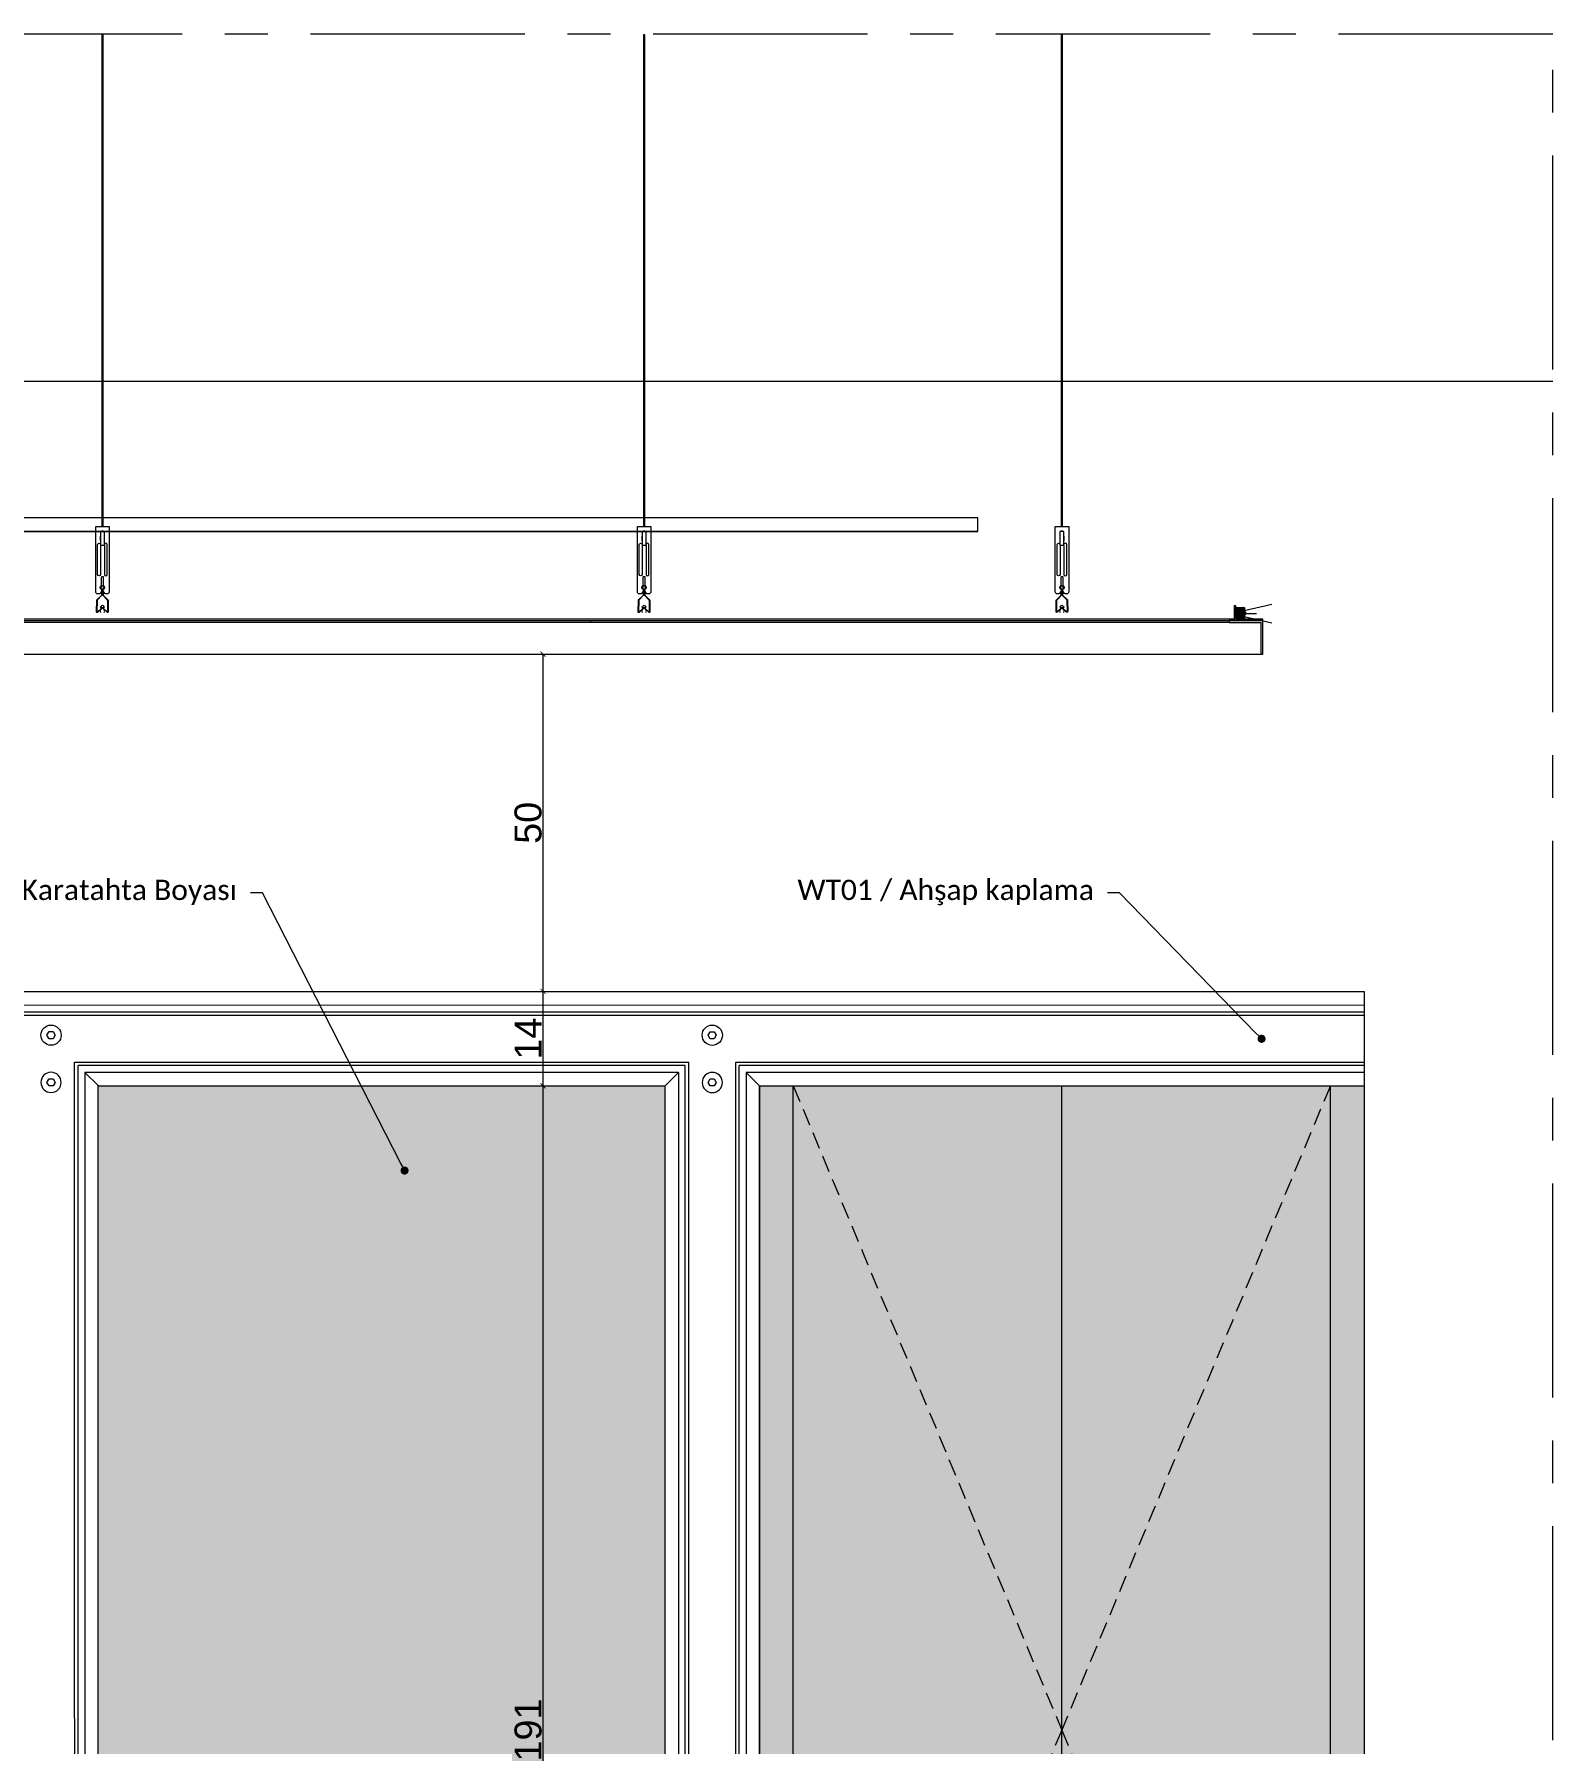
# Model space of a CAD drawing. Header units: millimetres. Extents: x 29001 to 40804, y -8833 to -5892.
# Drawn here: x 34184.8 to 34409.9, y -6916.8 to -6663.3 of the extents above; entities that cross this region are included whole.
import ezdxf
from ezdxf import colors
from ezdxf.entities.mleader import LeaderData, LeaderLine
from ezdxf.math import Vec2, Vec3

# ---------------------------------------------------------------- set-up
doc = ezdxf.new("R2010")
doc.units = ezdxf.units.MM
doc.linetypes.add('( Hidden )', pattern=[0.375, 0.25, -0.125])
doc.linetypes.add('CENTER', pattern=[50.8, 31.75, -6.35, 6.35, -6.35])
doc.layers.get('0').update_dxf_attribs({"lineweight": 0})
doc.layers.get('Defpoints').update_dxf_attribs({"lineweight": 0})
for name, color, linetype, lineweight in [('wipeout', 254, 'Continuous', 0), ('xxx_Auto_Duvar_Duvar Gorunus 01', 253, 'Continuous', 0), ('xxx_Auto_Elektrik', 30, 'Continuous', 0), ('xxx_Auto_Kaplama_Ahşap', 34, 'Continuous', 0), ('xxx_Auto_Kaplama_Aluminyum', 133, 'Continuous', 0), ('xxx_Auto_Kaplama_Aluminyum Tarama', 135, 'Continuous', 0), ('xxx_Auto_Konstruksiyon_Metal', 141, 'Continuous', 0), ('xxx_Auto_Olcu_Ic', 33, 'Continuous', 0), ('xxx_Auto_Yardimci_Aks', 30, 'CENTER', 0), ('xxx_Auto_Yardimci_Yazi', 7, 'Continuous', 0)]:
    doc.layers.add(name, color=color, linetype=linetype, lineweight=lineweight)
doc.styles.add('AUTOBAN', font='')
doc.styles.add('narrow', font='ARIALN.TTF', dxfattribs={"height": 4})
doc.styles.get('AUTOBAN').set_extended_font_data('Helvetica Normal Tr')
doc.dimstyles.new('AUTO_DIM_1-20', dxfattribs={"dimtxt": 4, "dimasz": 0.75, "dimexe": 2, "dimexo": 10, "dimgap": 0.2, "dimtad": 1, "dimdec": 0, "dimrnd": 0.5, "dimdsep": 46, "dimtxsty": 'AUTOBAN', "dimblk": 'ARCHTICK', "dimcen": 2, "dimclrd": 256, "dimclre": 256, "dimclrt": 256, "dimadec": 0, "dimazin": 0, "dimtfac": 1, "dimtdec": 0, "dimtix": 1, "dimtofl": 0, "dimtmove": 1, "dimatfit": 3, "dimfxl": 1, "dimtolj": 1, "dimtzin": 0, "dimlwd": -1, "dimlwe": -1, "dimarcsym": 0})

# ---------------------------------------------------------------- blocks, each defined once
blk = doc.blocks.new('havşabaş')
at = {"linetype": 'Continuous'}
blk.add_wipeout([(0, 1.5), (-0.09, 1.5), (-0.19, 1.49), (-0.28, 1.47), (-0.37, 1.45), (-0.46, 1.43), (-0.55, 1.39), (-0.64, 1.36), (-0.72, 1.31), (-0.8, 1.27), (-0.88, 1.21), (-0.96, 1.16), (-1.03, 1.09), (-1.09, 1.03), (-1.16, 0.96), (-1.21, 0.88), (-1.27, 0.8), (-1.31, 0.72), (-1.36, 0.64), (-1.39, 0.55), (-1.43, 0.46), (-1.45, 0.37), (-1.47, 0.28), (-1.49, 0.19), (-1.5, 0.09), (-1.5, 0), (-1.5, -0.09), (-1.49, -0.19), (-1.47, -0.28), (-1.45, -0.37), (-1.43, -0.46), (-1.39, -0.55), (-1.36, -0.64), (-1.31, -0.72), (-1.27, -0.8), (-1.21, -0.88), (-1.16, -0.96), (-1.09, -1.03), (-1.03, -1.09), (-0.96, -1.16), (-0.88, -1.21), (-0.8, -1.27), (-0.72, -1.31), (-0.64, -1.36), (-0.55, -1.39), (-0.46, -1.43), (-0.37, -1.45), (-0.28, -1.47), (-0.19, -1.49), (-0.09, -1.5), (0, -1.5), (0.09, -1.5), (0.19, -1.49), (0.28, -1.47), (0.37, -1.45), (0.46, -1.43), (0.55, -1.39), (0.64, -1.36), (0.72, -1.31), (0.8, -1.27), (0.88, -1.21), (0.96, -1.16), (1.03, -1.09), (1.09, -1.03), (1.16, -0.96), (1.21, -0.88), (1.27, -0.8), (1.31, -0.72), (1.36, -0.64), (1.39, -0.55), (1.43, -0.46), (1.45, -0.37), (1.47, -0.28), (1.49, -0.19), (1.5, -0.09), (1.5, 0), (1.5, 0.09), (1.49, 0.19), (1.47, 0.28), (1.45, 0.37), (1.43, 0.46), (1.39, 0.55), (1.36, 0.64), (1.31, 0.72), (1.27, 0.8), (1.21, 0.88), (1.16, 0.96), (1.09, 1.03), (1.03, 1.09), (0.96, 1.16), (0.88, 1.21), (0.8, 1.27), (0.72, 1.31), (0.64, 1.36), (0.55, 1.39), (0.46, 1.43), (0.37, 1.45), (0.28, 1.47), (0.19, 1.49), (0.09, 1.5)], dxfattribs=at).dxf.layer = 'wipeout'
at = {"layer": 'xxx_Auto_Konstruksiyon_Metal', "linetype": 'Continuous'}
blk.add_lwpolyline([(-0.3, 0.52), (-0.6, 0), (-0.3, -0.52), (0.3, -0.52), (0.6, 0), (0.3, 0.52)], close=True, dxfattribs=at)
blk.add_circle((0, 0), 1.5, dxfattribs=at)
blk = doc.blocks.new('ray')
at = {"color": 240, "true_color": 0xed1f24}
for points in [[(-1, 0), (-1, -480)], [(1, 0), (1, -480)]]:
    blk.add_lwpolyline(points, dxfattribs=at)
blk.add_lwpolyline([(-1, -480), (1, -480), (1, 0), (-1, 0)], close=True, dxfattribs=at)
blk = doc.blocks.new('led lighting')
blk.add_wipeout([(-26541.81, -63384.27), (-26540.06, -63384.27), (-26540.06, -63385.52), (-26541.81, -63385.52)]).dxf.layer = 'wipeout'
at = {"layer": 'xxx_Auto_Elektrik', "ltscale": 100}
h = blk.add_hatch(dxfattribs=at)
h.set_pattern_fill('ANSI32', color=256, scale=0.02)
h.set_pattern_definition([(45, (-10392.74666, -20628.92017), (-0.1347038418, 0.1347038418), []), (45, (-10392.65686, -20628.92017), (-0.1347038418, 0.1347038418), [])])
h.paths.add_polyline_path([(-26541.81, -63384.27), (-26540.06, -63384.27), (-26540.06, -63385.52), (-26541.81, -63385.52)])
blk.add_lwpolyline([(-26541.81, -63384.27), (-26540.06, -63384.27), (-26540.06, -63385.52), (-26541.81, -63385.52)], close=True, dxfattribs=at)
for points in [[(-26541.81, -63385.52), (-26541.81, -63384.27)], [(-26540.06, -63384.27), (-26540.06, -63385.52)]]:
    blk.add_lwpolyline(points, dxfattribs=at)
blk.add_arc((-26540.93, -63385.52), 0.25, 180, 0, dxfattribs=at)
blk = doc.blocks.new('_Dot')
at = {"color": 0, "linetype": 'ByBlock', "lineweight": -2}
blk.add_line((-0.5, 0), (-1, 0), dxfattribs=at)
at = {"color": 0, "linetype": 'ByBlock', "const_width": 0.5}
blk.add_lwpolyline([(-0.25, 0, 1), (0.25, 0, 1)], format="xyb", close=True, dxfattribs=at)
blk = doc.blocks.new('_ArchTick')
at = {"color": 0, "linetype": 'ByBlock', "const_width": 0.15}
blk.add_lwpolyline([(-0.5, -0.5), (0.5, 0.5)], dxfattribs=at)
blk = doc.blocks.new('*D224')
at = {"layer": 'Defpoints', "color": 0, "transparency": 16777216}
for p in [(34245.1, -6819.23, 10.66), (34260.25, -6819.23), (34251.67, -7010.23, -2.63)]:
    blk.add_point(p, dxfattribs=at)
at = {"layer": 'xxx_Auto_Olcu_Ic', "transparency": 16777216}
for p, q in [((34255.1, -6819.23), (34262.25, -6819.23)), ((34260.25, -7010.23), (34260.25, -6819.23)), ((34261.67, -7010.23), (34262.25, -7010.23))]:
    blk.add_line(p, q, dxfattribs=at)
at = {"layer": 'xxx_Auto_Olcu_Ic', "transparency": 16777216, "xscale": 0.75, "yscale": 0.75, "zscale": 0.75}
for p, rotation in [((34260.25, -6819.23), 90), ((34260.25, -7010.23), 270)]:
    blk.add_blockref('_ArchTick', p, dxfattribs=dict(at, rotation=rotation))
at = {"layer": 'xxx_Auto_Olcu_Ic', "transparency": 16777216, "insert": (34258.05, -6914.73), "char_height": 4, "attachment_point": 5, "rotation": 90, "style": 'AUTOBAN'}
blk.add_mtext('\\A1;191', dxfattribs=at)
blk = doc.blocks.new('*D225')
at = {"layer": 'Defpoints', "color": 0, "transparency": 16777216}
for p in [(34248.63, -6805.23, 128.02), (34260.25, -6805.23), (34245.1, -6819.23, 10.66)]:
    blk.add_point(p, dxfattribs=at)
at = {"layer": 'xxx_Auto_Olcu_Ic', "transparency": 16777216}
for p, q in [((34258.63, -6805.23), (34262.25, -6805.23)), ((34260.25, -6819.23), (34260.25, -6805.23)), ((34255.1, -6819.23), (34262.25, -6819.23))]:
    blk.add_line(p, q, dxfattribs=at)
at = {"layer": 'xxx_Auto_Olcu_Ic', "transparency": 16777216, "xscale": 0.75, "yscale": 0.75, "zscale": 0.75}
for p, rotation in [((34260.25, -6805.23), 90), ((34260.25, -6819.23), 270)]:
    blk.add_blockref('_ArchTick', p, dxfattribs=dict(at, rotation=rotation))
at = {"layer": 'xxx_Auto_Olcu_Ic', "transparency": 16777216, "insert": (34258.05, -6812.23), "char_height": 4, "attachment_point": 5, "rotation": 90, "style": 'AUTOBAN'}
blk.add_mtext('\\A1;14', dxfattribs=at)
blk = doc.blocks.new('*D226')
at = {"layer": 'Defpoints', "color": 0, "transparency": 16777216}
for p in [(34260.25, -6755.23, 0), (34260.25, -6755.23), (34248.63, -6805.23, 128.02)]:
    blk.add_point(p, dxfattribs=at)
at = {"layer": 'xxx_Auto_Olcu_Ic', "transparency": 16777216}
for p, q in [((34250.25, -6755.23), (34258.25, -6755.23)), ((34260.25, -6805.23), (34260.25, -6755.23)), ((34258.63, -6805.23), (34262.25, -6805.23))]:
    blk.add_line(p, q, dxfattribs=at)
at = {"layer": 'xxx_Auto_Olcu_Ic', "transparency": 16777216, "xscale": 0.75, "yscale": 0.75, "zscale": 0.75}
for p, rotation in [((34260.25, -6755.23), 90), ((34260.25, -6805.23), 270)]:
    blk.add_blockref('_ArchTick', p, dxfattribs=dict(at, rotation=rotation))
at = {"layer": 'xxx_Auto_Olcu_Ic', "transparency": 16777216, "insert": (34258.05, -6780.23), "char_height": 4, "attachment_point": 5, "rotation": 90, "style": 'AUTOBAN'}
blk.add_mtext('\\A1;50', dxfattribs=at)

msp = doc.modelspace()

# ---------------------------------------------------------------- hatches: boundary and pattern name
at = {"true_color": 0xb8b8b8}
h = msp.add_hatch(dxfattribs=at)
h.set_pattern_fill('DOTS', color=9)
h.set_pattern_definition([(0, (-36587.6498, 39013.4077), (0.79375, 1.5875), [0, -1.5875])])
h.paths.add_polyline_path([(34292.34, -6819.23), (34381.97, -6819.23), (34381.97, -7010.23), (34292.34, -7010.23)])
h.paths.add_polyline_path([(33857.77, -6819.23), (33888.26, -6819.23), (33888.26, -7010.23), (33857.77, -7010.23)])
h.paths.add_polyline_path([(33797.65, -7108.72), (33857.77, -7108.72), (33857.77, -6819.23), (33797.65, -6819.23)])
at = {"true_color": 0x454a45}
h = msp.add_hatch(color=69, dxfattribs=at)
h.dxf.hatch_style = 1
h.set_gradient(color1=(110, 111, 109), color2=(64, 69, 69), tint=1, name='INVCYLINDER')
h.paths.add_polyline_path([(34194.32, -6819.23), (34278.34, -6819.23), (34278.34, -7010.23), (34194.32, -7010.23)])
at = {"layer": 'xxx_Auto_Kaplama_Aluminyum Tarama', "linetype": 'Continuous'}
h = msp.add_hatch(color=256, dxfattribs=at)
h.dxf.hatch_style = 1
edge = h.paths.add_edge_path()
edge.add_arc((34194.92, -6745.34), 0.24, 87.5915, 250.6564)
edge.add_arc((34194.8, -6745.67), 0.11, -1, 70.6823, ccw=False)
edge.add_line((34194.91, -6745.68), (34194.9, -6746.42))
edge.add_arc((34194.79, -6746.42), 0.11, 314, 359, ccw=False)
edge.add_line((34194.86, -6746.5), (34194.16, -6747.23))
edge.add_arc((34194.19, -6747.27), 0.05, 134, 179)
edge.add_line((34194.14, -6747.27), (34194.11, -6748.92))
edge.add_arc((34194.16, -6748.92), 0.05, 179, 313.8547)
edge.add_line((34194.2, -6748.96), (34194.75, -6748.43))
edge.add_arc((34194.71, -6748.39), 0.05, 313.8547, 404)
edge.add_line((34194.75, -6748.36), (34194.61, -6748.22))
edge.add_line((34194.61, -6748.22), (34194.66, -6748.18))
edge.add_line((34194.66, -6748.18), (34194.79, -6748.32))
edge.add_arc((34194.71, -6748.39), 0.11, -46.1453, 44, ccw=False)
edge.add_line((34194.79, -6748.47), (34194.24, -6749))
edge.add_arc((34194.16, -6748.92), 0.11, 179, 313.8547, ccw=False)
edge.add_line((34194.05, -6748.92), (34194.08, -6747.27))
edge.add_arc((34194.19, -6747.27), 0.11, 134, 179, ccw=False)
edge.add_line((34194.12, -6747.19), (34194.82, -6746.46))
edge.add_arc((34194.79, -6746.42), 0.05, 314, 359)
edge.add_line((34194.84, -6746.42), (34194.85, -6745.68))
edge.add_arc((34194.8, -6745.67), 0.05, 359, 430.6823)
edge.add_arc((34194.92, -6745.34), 0.3, 88.0617, 250.67, ccw=False)
edge.add_arc((34194.94, -6745.34), 0.3, -70.67, 91.9383, ccw=False)
edge.add_arc((34195.05, -6745.67), 0.05, 109.3177, 181)
edge.add_line((34195, -6745.68), (34195.02, -6746.42))
edge.add_arc((34195.07, -6746.42), 0.05, 181, 226)
edge.add_line((34195.03, -6746.46), (34195.74, -6747.19))
edge.add_arc((34195.66, -6747.27), 0.11, 1, 46, ccw=False)
edge.add_line((34195.77, -6747.27), (34195.8, -6748.92))
edge.add_arc((34195.69, -6748.92), 0.11, -133.8547, 1, ccw=False)
edge.add_line((34195.61, -6749), (34195.07, -6748.47))
edge.add_arc((34195.14, -6748.39), 0.11, 136, 226.1453, ccw=False)
edge.add_line((34195.06, -6748.32), (34195.2, -6748.18))
edge.add_line((34195.2, -6748.18), (34195.24, -6748.22))
edge.add_line((34195.24, -6748.22), (34195.11, -6748.36))
edge.add_arc((34195.14, -6748.39), 0.05, 136, 226.1453)
edge.add_line((34195.11, -6748.43), (34195.65, -6748.96))
edge.add_arc((34195.69, -6748.92), 0.05, 226.1453, 361)
edge.add_line((34195.74, -6748.92), (34195.71, -6747.27))
edge.add_arc((34195.66, -6747.27), 0.05, 1, 46)
edge.add_line((34195.69, -6747.23), (34194.99, -6746.5))
edge.add_arc((34195.07, -6746.42), 0.11, 181, 226, ccw=False)
edge.add_line((34194.96, -6746.42), (34194.94, -6745.68))
edge.add_arc((34195.05, -6745.67), 0.11, 109.3177, 181, ccw=False)
edge.add_arc((34194.94, -6745.34), 0.24, 289.3436, 452.4085)
h = msp.add_hatch(color=256, dxfattribs=at)
h.dxf.hatch_style = 1
edge = h.paths.add_edge_path()
edge.add_arc((34275.22, -6745.34), 0.24, 87.5915, 250.6564)
edge.add_arc((34275.1, -6745.67), 0.11, -1, 70.6823, ccw=False)
edge.add_line((34275.21, -6745.68), (34275.2, -6746.42))
edge.add_arc((34275.09, -6746.42), 0.11, 314, 359, ccw=False)
edge.add_line((34275.16, -6746.5), (34274.46, -6747.23))
edge.add_arc((34274.49, -6747.27), 0.05, 134, 179)
edge.add_line((34274.44, -6747.27), (34274.41, -6748.92))
edge.add_arc((34274.46, -6748.92), 0.05, 179, 313.8547)
edge.add_line((34274.5, -6748.96), (34275.05, -6748.43))
edge.add_arc((34275.01, -6748.39), 0.05, 313.8547, 404)
edge.add_line((34275.05, -6748.36), (34274.91, -6748.22))
edge.add_line((34274.91, -6748.22), (34274.96, -6748.18))
edge.add_line((34274.96, -6748.18), (34275.09, -6748.32))
edge.add_arc((34275.01, -6748.39), 0.11, -46.1453, 44, ccw=False)
edge.add_line((34275.09, -6748.47), (34274.54, -6749))
edge.add_arc((34274.46, -6748.92), 0.11, 179, 313.8547, ccw=False)
edge.add_line((34274.35, -6748.92), (34274.38, -6747.27))
edge.add_arc((34274.49, -6747.27), 0.11, 134, 179, ccw=False)
edge.add_line((34274.42, -6747.19), (34275.12, -6746.46))
edge.add_arc((34275.09, -6746.42), 0.05, 314, 359)
edge.add_line((34275.14, -6746.42), (34275.15, -6745.68))
edge.add_arc((34275.1, -6745.67), 0.05, 359, 430.6823)
edge.add_arc((34275.22, -6745.34), 0.3, 88.0617, 250.67, ccw=False)
edge.add_arc((34275.24, -6745.34), 0.3, -70.67, 91.9383, ccw=False)
edge.add_arc((34275.35, -6745.67), 0.05, 109.3177, 181)
edge.add_line((34275.3, -6745.68), (34275.32, -6746.42))
edge.add_arc((34275.37, -6746.42), 0.05, 181, 226)
edge.add_line((34275.33, -6746.46), (34276.04, -6747.19))
edge.add_arc((34275.96, -6747.27), 0.11, 1, 46, ccw=False)
edge.add_line((34276.07, -6747.27), (34276.1, -6748.92))
edge.add_arc((34275.99, -6748.92), 0.11, -133.8547, 1, ccw=False)
edge.add_line((34275.91, -6749), (34275.37, -6748.47))
edge.add_arc((34275.44, -6748.39), 0.11, 136, 226.1453, ccw=False)
edge.add_line((34275.36, -6748.32), (34275.5, -6748.18))
edge.add_line((34275.5, -6748.18), (34275.54, -6748.22))
edge.add_line((34275.54, -6748.22), (34275.41, -6748.36))
edge.add_arc((34275.44, -6748.39), 0.05, 136, 226.1453)
edge.add_line((34275.41, -6748.43), (34275.95, -6748.96))
edge.add_arc((34275.99, -6748.92), 0.05, 226.1453, 361)
edge.add_line((34276.04, -6748.92), (34276.01, -6747.27))
edge.add_arc((34275.96, -6747.27), 0.05, 1, 46)
edge.add_line((34275.99, -6747.23), (34275.29, -6746.5))
edge.add_arc((34275.37, -6746.42), 0.11, 181, 226, ccw=False)
edge.add_line((34275.26, -6746.42), (34275.24, -6745.68))
edge.add_arc((34275.35, -6745.67), 0.11, 109.3177, 181, ccw=False)
edge.add_arc((34275.24, -6745.34), 0.24, 289.3436, 452.4085)
h = msp.add_hatch(color=256, dxfattribs=at)
h.dxf.hatch_style = 1
edge = h.paths.add_edge_path()
edge.add_arc((34337.16, -6745.34), 0.24, 87.5915, 250.6564)
edge.add_arc((34337.04, -6745.67), 0.11, -1, 70.6823, ccw=False)
edge.add_line((34337.15, -6745.68), (34337.14, -6746.42))
edge.add_arc((34337.03, -6746.42), 0.11, 314, 359, ccw=False)
edge.add_line((34337.11, -6746.5), (34336.4, -6747.23))
edge.add_arc((34336.44, -6747.27), 0.05, 134, 179)
edge.add_line((34336.39, -6747.27), (34336.36, -6748.92))
edge.add_arc((34336.41, -6748.92), 0.05, 179, 313.8547)
edge.add_line((34336.44, -6748.96), (34336.99, -6748.43))
edge.add_arc((34336.95, -6748.39), 0.05, 313.8547, 404)
edge.add_line((34336.99, -6748.36), (34336.86, -6748.22))
edge.add_line((34336.86, -6748.22), (34336.9, -6748.18))
edge.add_line((34336.9, -6748.18), (34337.03, -6748.32))
edge.add_arc((34336.95, -6748.39), 0.11, -46.1453, 44, ccw=False)
edge.add_line((34337.03, -6748.47), (34336.48, -6749))
edge.add_arc((34336.41, -6748.92), 0.11, 179, 313.8547, ccw=False)
edge.add_line((34336.3, -6748.92), (34336.33, -6747.27))
edge.add_arc((34336.44, -6747.27), 0.11, 134, 179, ccw=False)
edge.add_line((34336.36, -6747.19), (34337.07, -6746.46))
edge.add_arc((34337.03, -6746.42), 0.05, 314, 359)
edge.add_line((34337.08, -6746.42), (34337.09, -6745.68))
edge.add_arc((34337.04, -6745.67), 0.05, 359, 430.6823)
edge.add_arc((34337.16, -6745.34), 0.3, 88.0617, 250.67, ccw=False)
edge.add_arc((34337.18, -6745.34), 0.3, -70.67, 91.9383, ccw=False)
edge.add_arc((34337.3, -6745.67), 0.05, 109.3177, 181)
edge.add_line((34337.25, -6745.68), (34337.26, -6746.42))
edge.add_arc((34337.31, -6746.42), 0.05, 181, 226)
edge.add_line((34337.27, -6746.46), (34337.98, -6747.19))
edge.add_arc((34337.9, -6747.27), 0.11, 1, 46, ccw=False)
edge.add_line((34338.01, -6747.27), (34338.04, -6748.92))
edge.add_arc((34337.93, -6748.92), 0.11, -133.8547, 1, ccw=False)
edge.add_line((34337.86, -6749), (34337.31, -6748.47))
edge.add_arc((34337.39, -6748.39), 0.11, 136, 226.1453, ccw=False)
edge.add_line((34337.31, -6748.32), (34337.44, -6748.18))
edge.add_line((34337.44, -6748.18), (34337.48, -6748.22))
edge.add_line((34337.48, -6748.22), (34337.35, -6748.36))
edge.add_arc((34337.39, -6748.39), 0.05, 136, 226.1453)
edge.add_line((34337.35, -6748.43), (34337.9, -6748.96))
edge.add_arc((34337.93, -6748.92), 0.05, 226.1453, 361)
edge.add_line((34337.98, -6748.92), (34337.95, -6747.27))
edge.add_arc((34337.9, -6747.27), 0.05, 1, 46)
edge.add_line((34337.94, -6747.23), (34337.23, -6746.5))
edge.add_arc((34337.31, -6746.42), 0.11, 181, 226, ccw=False)
edge.add_line((34337.2, -6746.42), (34337.19, -6745.68))
edge.add_arc((34337.3, -6745.67), 0.11, 109.3177, 181, ccw=False)
edge.add_arc((34337.18, -6745.34), 0.24, 289.3436, 452.4085)

# ---------------------------------------------------------------- linework, layer by layer
at = {"layer": 'xxx_Auto_Duvar_Duvar Gorunus 01', "linetype": 'Continuous'}
msp.add_line((34292.34, -6819.23, 80.79), (34292.34, -7010.23, -2.72), dxfattribs=at)
at = {"layer": 'xxx_Auto_Duvar_Duvar Gorunus 01', "elevation": 0}
msp.add_lwpolyline([(33776.91, -6714.73), (34409.95, -6714.73)], dxfattribs=at)
at = {"layer": 'xxx_Auto_Duvar_Duvar Gorunus 01', "linetype": 'Continuous'}
for points, elevation in [([(34290.34, -6807.23), (34290.34, -6807.24)], -45.56), ([(34297.35, -7010.23), (34297.35, -6819.23)], 0.02), ([(34337.15, -7010.23), (34337.15, -6819.23)], 34.08), ([(34376.97, -7010.23), (34376.97, -6819.23)], 0.02)]:
    msp.add_lwpolyline(points, dxfattribs=dict(at, elevation=elevation))
at = {"layer": 'xxx_Auto_Duvar_Duvar Gorunus 01', "linetype": '( Hidden )', "ltscale": 10, "elevation": 0.02}
for points in [[(34297.35, -6819.23), (34337.15, -6914.73), (34297.35, -7010.23)], [(34376.97, -6819.23), (34337.15, -6914.73), (34376.97, -7010.23)]]:
    msp.add_lwpolyline(points, dxfattribs=at)
at = {"layer": 'xxx_Auto_Elektrik', "ltscale": 100, "elevation": 0}
for points in [[(34364.17, -6748.73), (34368.27, -6747.8)], [(34364.17, -6749.64), (34368.27, -6750.57)], [(34364.5, -6749.2), (34366.03, -6749.2)]]:
    msp.add_lwpolyline(points, dxfattribs=at)
at = {"layer": 'xxx_Auto_Kaplama_Ahşap'}
for p, q in [((33790.65, -6805.23, 130.67), (34381.97, -6805.23, 127.4)), ((33797.65, -6807.23, -2.23), (34381.97, -6807.24, 0.01)), ((33797.65, -6808.23, -3.67), (34289.34, -6808.23, -5.86)), ((33797.65, -6808.73, -1.97), (34288.84, -6808.73, -3.41)), ((34288.84, -6808.73, -3.41), (34381.97, -6808.73, -3.68)), ((34289.34, -6808.23, -5.86), (34381.97, -6808.23, -6.27)), ((34190.81, -6815.73, -30.26), (34281.84, -6815.73, -13.18)), ((34281.34, -6816.23, 12.1), (34191.32, -6816.23, -6.46)), ((34191.32, -7010.23, -8.77), (34191.32, -6816.23, -4.62)), ((34280.34, -6817.23, 12.8), (34192.32, -6817.23, -5.64)), ((34281.34, -7010.23, -52.11), (34281.34, -6816.23, -47.95)), ((34288.84, -6815.73, -45.56), (34381.97, -6815.73, 9.9)), ((34381.97, -6816.23, 32.77), (34289.34, -6816.23, 14.41)), ((34289.34, -7010.23, -46.51), (34289.34, -6816.23, -146.68)), ((34381.97, -6817.23, 34.01), (34290.34, -6817.23, 15.38)), ((34194.32, -7010.23, -8.19), (34194.32, -6819.15, -0.69)), ((34278.34, -7010.23, -51.57), (34278.34, -6819.23, -44.26)), ((34292.34, -7010.23, -3.05), (34292.34, -6819.23, 82.44))]:
    msp.add_line(p, q, dxfattribs=at)
for points, elevation in [([(34381.97, -6805.23), (34381.97, -7010.23)], 0.02), ([(34190.82, -7010.23), (34190.81, -6815.73)], -9.6), ([(34192.32, -6817.23), (34192.32, -7010.23)], -9.6), ([(34194.32, -6819.15), (34192.32, -6817.23)], -0.69), ([(34278.34, -6819.23), (34280.34, -6817.23)], -44.26), ([(34280.34, -6817.23), (34280.34, -7010.23)], -52.95), ([(34281.84, -7010.23), (34281.84, -6815.73)], -52.95), ([(34288.84, -7010.23), (34288.84, -6815.73)], -45.56), ([(34290.34, -6817.23), (34290.34, -7010.23)], -45.56), ([(34290.34, -6817.23), (34292.34, -6819.23)], -45.56), ([(34194.32, -6819.23), (34278.34, -6819.23)], 10.66), ([(34292.34, -6819.23), (34381.97, -6819.23)], 10.66)]:
    msp.add_lwpolyline(points, dxfattribs=dict(at, elevation=elevation))
at = {"layer": 'xxx_Auto_Kaplama_Aluminyum', "linetype": 'Continuous', "elevation": 0}
for points in [[(34366.97, -6750.23), (34362.77, -6750.23), (34362.77, -6748.03)], [(34362.77, -6748.03), (34362.97, -6748.03)], [(34366.97, -6750.03), (34362.97, -6750.03), (34362.97, -6748.03)], [(33802.48, -6750.23), (34366.97, -6750.23), (34366.97, -6750.03), (34362.97, -6750.03)], [(34362.77, -6750.03), (33802.48, -6750.03), (33802.48, -6750.23)], [(33802.48, -6755.23), (33802.48, -6750.23), (34267.29, -6750.23), (34267.29, -6750.53), (33802.78, -6750.53), (33802.78, -6755.23), (33802.48, -6755.23)], [(34361.97, -6750.53), (34267.29, -6750.53)], [(34366.97, -6755.23), (34366.97, -6750.23), (34361.97, -6750.23), (34361.97, -6750.53), (34366.67, -6750.53), (34366.67, -6755.23), (34366.97, -6755.23)], [(33802.78, -6755.23), (34366.67, -6755.23)]]:
    msp.add_lwpolyline(points, dxfattribs=at)
at = {"layer": 'xxx_Auto_Kaplama_Aluminyum Tarama', "linetype": 'Continuous', "elevation": 0.02}
for points in [[(34195.03, -6736.29), (34195.03, -6663.4), (34194.83, -6663.4), (34194.83, -6736.29), (34195.03, -6736.29)], [(34275.33, -6736.29), (34275.33, -6663.4), (34275.13, -6663.4), (34275.13, -6736.29), (34275.33, -6736.29)], [(34337.28, -6736.29), (34337.28, -6663.4), (34337.08, -6663.4), (34337.08, -6736.29), (34337.28, -6736.29)]]:
    msp.add_lwpolyline(points, dxfattribs=at)
at = {"layer": 'xxx_Auto_Kaplama_Aluminyum Tarama', "linetype": 'Continuous'}
for points in [[(34194.81, -6745.64), (34194.81, -6745.83, -0.167021), (34194.77, -6745.95), (34194.55, -6746.22, -0.229855), (34194.4, -6746.29), (34194.23, -6746.29, -0.414214), (34193.93, -6745.99), (34193.93, -6745.34), (34193.93, -6736.29), (34195.93, -6736.29), (34195.93, -6745.34), (34195.93, -6745.99, -0.414214), (34195.63, -6746.29), (34195.47, -6746.29, -0.229879), (34195.31, -6746.22), (34195.1, -6745.95, -0.168308), (34195.06, -6745.82), (34195.06, -6745.64)], [(34275.11, -6745.64), (34275.11, -6745.83, -0.167021), (34275.07, -6745.95), (34274.85, -6746.22, -0.229855), (34274.7, -6746.29), (34274.53, -6746.29, -0.414214), (34274.23, -6745.99), (34274.23, -6745.34), (34274.23, -6736.29), (34276.23, -6736.29), (34276.23, -6745.34), (34276.23, -6745.99, -0.414214), (34275.93, -6746.29), (34275.77, -6746.29, -0.229879), (34275.61, -6746.22), (34275.4, -6745.95, -0.168308), (34275.36, -6745.82), (34275.36, -6745.64)], [(34337.05, -6745.64), (34337.05, -6745.83, -0.167021), (34337.01, -6745.95), (34336.8, -6746.22, -0.229855), (34336.64, -6746.29), (34336.48, -6746.29, -0.414214), (34336.18, -6745.99), (34336.18, -6745.34), (34336.18, -6736.29), (34338.18, -6736.29), (34338.18, -6745.34), (34338.18, -6745.99, -0.414214), (34337.88, -6746.29), (34337.72, -6746.29, -0.229879), (34337.56, -6746.22), (34337.35, -6745.95, -0.168308), (34337.3, -6745.82), (34337.3, -6745.64)], [(34194.22, -6738.99, -0.778201), (34194.63, -6738.89, -0.778201)], [(34194.65, -6739.05), (34194.65, -6743.39, -1), (34194.22, -6743.39), (34194.22, -6738.99)], [(34195.22, -6739.05), (34195.22, -6743.39, 1), (34195.65, -6743.39), (34195.65, -6738.99, 0.860659), (34195.23, -6738.93)], [(34274.52, -6738.99, -0.778201), (34274.93, -6738.89, -0.778201)], [(34274.95, -6739.05), (34274.95, -6743.39, -1), (34274.52, -6743.39), (34274.52, -6738.99)], [(34275.52, -6739.05), (34275.52, -6743.39, 1), (34275.95, -6743.39), (34275.95, -6738.99, 0.860659), (34275.53, -6738.93)], [(34336.46, -6738.99, -0.778201), (34336.87, -6738.89, -0.778201)], [(34336.9, -6739.05), (34336.9, -6743.39, -1), (34336.46, -6743.39), (34336.46, -6738.99)], [(34337.46, -6739.05), (34337.46, -6743.39, 1), (34337.9, -6743.39), (34337.9, -6738.99, 0.860659), (34337.47, -6738.93)], [(34194.81, -6745.64, -0.663996), (34194.81, -6745.04), (34194.81, -6743.82, -0.414214), (34194.93, -6743.69, -0.414214), (34195.06, -6743.82), (34195.06, -6744.89), (34195.06, -6745.04, -0.670877), (34195.06, -6745.64)], [(34275.11, -6745.64, -0.663996), (34275.11, -6745.04), (34275.11, -6743.82, -0.414214), (34275.23, -6743.69, -0.414214), (34275.36, -6743.82), (34275.36, -6744.89), (34275.36, -6745.04, -0.670877), (34275.36, -6745.64)], [(34337.05, -6745.64, -0.663996), (34337.05, -6745.04), (34337.05, -6743.82, -0.414214), (34337.18, -6743.69, -0.414214), (34337.3, -6743.82), (34337.3, -6744.89), (34337.3, -6745.04, -0.670877), (34337.3, -6745.64)]]:
    msp.add_lwpolyline(points, format="xyb", dxfattribs=at)
at = {"layer": 'xxx_Auto_Kaplama_Aluminyum Tarama', "linetype": 'Continuous', "elevation": 0.02}
for points in [[(34194.63, -6737.05), (34194.63, -6739.05), (34195.23, -6739.05), (34195.23, -6737.05)], [(34274.93, -6737.05), (34274.93, -6739.05), (34275.53, -6739.05), (34275.53, -6737.05)], [(34336.87, -6737.05), (34336.87, -6739.05), (34337.47, -6739.05), (34337.47, -6737.05)]]:
    msp.add_lwpolyline(points, close=True, dxfattribs=at)
at = {"layer": 'xxx_Auto_Kaplama_Aluminyum Tarama', "linetype": 'Continuous'}
for points in [[(34194.63, -6737.72), (34194.61, -6737.72), (34194.61, -6738.37), (34194.63, -6738.37)], [(34195.26, -6737.72), (34195.23, -6737.72)], [(34195.23, -6738.37), (34195.26, -6738.37), (34195.26, -6737.72)], [(34274.93, -6737.72), (34274.91, -6737.72), (34274.91, -6738.37), (34274.93, -6738.37)], [(34275.56, -6737.72), (34275.53, -6737.72)], [(34275.53, -6738.37), (34275.56, -6738.37), (34275.56, -6737.72)], [(34336.87, -6737.72), (34336.85, -6737.72), (34336.85, -6738.37), (34336.87, -6738.37)], [(34337.5, -6737.72), (34337.47, -6737.72)], [(34337.47, -6738.37), (34337.5, -6738.37), (34337.5, -6737.72)]]:
    msp.add_lwpolyline(points, dxfattribs=at)
at = {"layer": 'xxx_Auto_Kaplama_Aluminyum Tarama', "linetype": 'Continuous', "elevation": 0.02}
for points in [[(34194.93, -6745.1, 0.862148), (34194.84, -6745.57, -0.323388), (34194.91, -6745.68), (34194.9, -6746.42, -0.198912), (34194.86, -6746.5), (34194.16, -6747.23, 0.198912), (34194.14, -6747.27), (34194.11, -6748.92, 0.667262), (34194.2, -6748.96), (34194.75, -6748.43, 0.414956), (34194.75, -6748.36), (34194.61, -6748.22), (34194.66, -6748.18), (34194.79, -6748.32, -0.414956), (34194.79, -6748.47), (34194.24, -6749, -0.667262), (34194.05, -6748.92), (34194.08, -6747.27, -0.198912), (34194.12, -6747.19), (34194.82, -6746.46, 0.198912), (34194.84, -6746.42), (34194.85, -6745.68, 0.323388), (34194.82, -6745.63, -0.858681), (34194.93, -6745.04, -0.858681), (34195.04, -6745.63, 0.323388), (34195, -6745.68), (34195.02, -6746.42, 0.198912), (34195.03, -6746.46), (34195.74, -6747.19, -0.198912), (34195.77, -6747.27), (34195.8, -6748.92, -0.667262), (34195.61, -6749), (34195.07, -6748.47, -0.414956), (34195.06, -6748.32), (34195.2, -6748.18), (34195.24, -6748.22), (34195.11, -6748.36, 0.414956), (34195.11, -6748.43), (34195.65, -6748.96, 0.667262), (34195.74, -6748.92), (34195.71, -6747.27, 0.198912), (34195.69, -6747.23), (34194.99, -6746.5, -0.198912), (34194.96, -6746.42), (34194.94, -6745.68, -0.323388), (34195.02, -6745.57, 0.862148)], [(34275.23, -6745.1, 0.862148), (34275.14, -6745.57, -0.323388), (34275.21, -6745.68), (34275.2, -6746.42, -0.198912), (34275.16, -6746.5), (34274.46, -6747.23, 0.198912), (34274.44, -6747.27), (34274.41, -6748.92, 0.667262), (34274.5, -6748.96), (34275.05, -6748.43, 0.414956), (34275.05, -6748.36), (34274.91, -6748.22), (34274.96, -6748.18), (34275.09, -6748.32, -0.414956), (34275.09, -6748.47), (34274.54, -6749, -0.667262), (34274.35, -6748.92), (34274.38, -6747.27, -0.198912), (34274.42, -6747.19), (34275.12, -6746.46, 0.198912), (34275.14, -6746.42), (34275.15, -6745.68, 0.323388), (34275.12, -6745.63, -0.858681), (34275.23, -6745.04, -0.858681), (34275.34, -6745.63, 0.323388), (34275.3, -6745.68), (34275.32, -6746.42, 0.198912), (34275.33, -6746.46), (34276.04, -6747.19, -0.198912), (34276.07, -6747.27), (34276.1, -6748.92, -0.667262), (34275.91, -6749), (34275.37, -6748.47, -0.414956), (34275.36, -6748.32), (34275.5, -6748.18), (34275.54, -6748.22), (34275.41, -6748.36, 0.414956), (34275.41, -6748.43), (34275.95, -6748.96, 0.667262), (34276.04, -6748.92), (34276.01, -6747.27, 0.198912), (34275.99, -6747.23), (34275.29, -6746.5, -0.198912), (34275.26, -6746.42), (34275.24, -6745.68, -0.323388), (34275.32, -6745.57, 0.862148)], [(34337.17, -6745.1, 0.862148), (34337.08, -6745.57, -0.323388), (34337.15, -6745.68), (34337.14, -6746.42, -0.198912), (34337.11, -6746.5), (34336.4, -6747.23, 0.198912), (34336.39, -6747.27), (34336.36, -6748.92, 0.667262), (34336.44, -6748.96), (34336.99, -6748.43, 0.414956), (34336.99, -6748.36), (34336.86, -6748.22), (34336.9, -6748.18), (34337.03, -6748.32, -0.414956), (34337.03, -6748.47), (34336.48, -6749, -0.667262), (34336.3, -6748.92), (34336.33, -6747.27, -0.198912), (34336.36, -6747.19), (34337.07, -6746.46, 0.198912), (34337.08, -6746.42), (34337.09, -6745.68, 0.323388), (34337.06, -6745.63, -0.858681), (34337.17, -6745.04, -0.858681), (34337.28, -6745.63, 0.323388), (34337.25, -6745.68), (34337.26, -6746.42, 0.198912), (34337.27, -6746.46), (34337.98, -6747.19, -0.198912), (34338.01, -6747.27), (34338.04, -6748.92, -0.667262), (34337.86, -6749), (34337.31, -6748.47, -0.414956), (34337.31, -6748.32), (34337.44, -6748.18), (34337.48, -6748.22), (34337.35, -6748.36, 0.414956), (34337.35, -6748.43), (34337.9, -6748.96, 0.667262), (34337.98, -6748.92), (34337.95, -6747.27, 0.198912), (34337.94, -6747.23), (34337.23, -6746.5, -0.198912), (34337.2, -6746.42), (34337.19, -6745.68, -0.323388), (34337.26, -6745.57, 0.862148)]]:
    msp.add_lwpolyline(points, format="xyb", close=True, dxfattribs=at)
at = {"layer": 'xxx_Auto_Kaplama_Aluminyum Tarama', "linetype": 'Continuous'}
for centre, radius, start, end in [((34194.93, -6737.1), 0.165, 18.4199, 161.5801), ((34275.23, -6737.1), 0.165, 18.4199, 161.5801), ((34337.18, -6737.1), 0.165, 18.4199, 161.5801), ((34194.93, -6748.82), 0.35, 98.2132, 216.7908), ((34194.93, -6748.82), 0.35, 98.2132, 216.7908), ((34194.88, -6748.16), 0.15, 90, 270), ((34194.88, -6748.16), 0.15, 90, 270), ((34194.98, -6748.16), 0.15, 270, 90), ((34194.98, -6748.16), 0.15, 270, 90), ((34194.93, -6748.82), 0.35, 323.2092, 81.7868), ((34194.93, -6748.82), 0.35, 323.2092, 81.7868), ((34275.23, -6748.82), 0.35, 98.2132, 216.7908), ((34275.23, -6748.82), 0.35, 98.2132, 216.7908), ((34275.18, -6748.16), 0.15, 90, 270), ((34275.18, -6748.16), 0.15, 90, 270), ((34275.28, -6748.16), 0.15, 270, 90), ((34275.28, -6748.16), 0.15, 270, 90), ((34275.23, -6748.82), 0.35, 323.2092, 81.7868), ((34275.23, -6748.82), 0.35, 323.2092, 81.7868), ((34337.17, -6748.82), 0.35, 98.2132, 216.7908), ((34337.17, -6748.82), 0.35, 98.2132, 216.7908), ((34337.12, -6748.16), 0.15, 90, 270), ((34337.12, -6748.16), 0.15, 90, 270), ((34337.22, -6748.16), 0.15, 270, 90), ((34337.22, -6748.16), 0.15, 270, 90), ((34337.17, -6748.82), 0.35, 323.2092, 81.7868), ((34337.17, -6748.82), 0.35, 323.2092, 81.7868)]:
    msp.add_arc(centre, radius, start, end, dxfattribs=at)

# ---------------------------------------------------------------- block references
at = {"color": 240, "true_color": 0xed1f24, "rotation": 270}
msp.add_blockref('ray', (34324.72, -6736.03, 0), dxfattribs=at)

# ---------------------------------------------------------------- dimensions: what is measured, and where the dimension line sits
at = {"layer": 'xxx_Auto_Olcu_Ic'}
for base, p1, p2, picture, middle in [((34260.25, -6755.23), (34248.63, -6805.23, 128.02), (34260.25, -6755.23, 0), '*D226', (34258.05, -6780.23)), ((34260.25, -6805.23), (34245.1, -6819.23, 10.66), (34248.63, -6805.23, 128.02), '*D225', (34258.05, -6812.23)), ((34260.25, -6819.23), (34251.67, -7010.23, -2.63), (34245.1, -6819.23, 10.66), '*D224', (34258.05, -6914.73))]:
    dim = msp.add_linear_dim(base=base, p1=p1, p2=p2, angle=90, dimstyle='AUTO_DIM_1-20', dxfattribs=at)
    dim.commit()
    dim.dimension.update_dxf_attribs({"geometry": picture, "text_midpoint": middle})

# ---------------------------------------------------------------- wipeouts: each hides what was drawn before it
at = {"linetype": 'Continuous'}
for points, z in [([(34187.31, -6813.21), (34187.22, -6813.2), (34187.12, -6813.2), (34187.03, -6813.18), (34186.94, -6813.16), (34186.85, -6813.13), (34186.76, -6813.1), (34186.67, -6813.06), (34186.59, -6813.02), (34186.51, -6812.97), (34186.43, -6812.92), (34186.36, -6812.86), (34186.29, -6812.8), (34186.22, -6812.73), (34186.16, -6812.66), (34186.1, -6812.59), (34186.05, -6812.51), (34186, -6812.43), (34185.96, -6812.35), (34185.92, -6812.26), (34185.89, -6812.17), (34185.86, -6812.08), (34185.84, -6811.99), (34185.82, -6811.89), (34185.82, -6811.8), (34185.81, -6811.71), (34185.82, -6811.61), (34185.82, -6811.52), (34185.84, -6811.43), (34185.86, -6811.33), (34185.89, -6811.24), (34185.92, -6811.15), (34185.96, -6811.07), (34186, -6810.98), (34186.05, -6810.9), (34186.1, -6810.83), (34186.16, -6810.75), (34186.22, -6810.68), (34186.29, -6810.61), (34186.36, -6810.55), (34186.43, -6810.49), (34186.51, -6810.44), (34186.59, -6810.39), (34186.67, -6810.35), (34186.76, -6810.31), (34186.85, -6810.28), (34186.94, -6810.25), (34187.03, -6810.23), (34187.12, -6810.22), (34187.22, -6810.21), (34187.31, -6810.21), (34187.41, -6810.21), (34187.5, -6810.22), (34187.59, -6810.23), (34187.69, -6810.25), (34187.78, -6810.28), (34187.86, -6810.31), (34187.95, -6810.35), (34188.03, -6810.39), (34188.12, -6810.44), (34188.19, -6810.49), (34188.27, -6810.55), (34188.34, -6810.61), (34188.41, -6810.68), (34188.47, -6810.75), (34188.53, -6810.83), (34188.58, -6810.9), (34188.63, -6810.98), (34188.67, -6811.07), (34188.71, -6811.15), (34188.74, -6811.24), (34188.77, -6811.33), (34188.79, -6811.43), (34188.8, -6811.52), (34188.81, -6811.61), (34188.81, -6811.71), (34188.81, -6811.8), (34188.8, -6811.89), (34188.79, -6811.99), (34188.77, -6812.08), (34188.74, -6812.17), (34188.71, -6812.26), (34188.67, -6812.35), (34188.63, -6812.43), (34188.58, -6812.51), (34188.53, -6812.59), (34188.47, -6812.66), (34188.41, -6812.73), (34188.34, -6812.8), (34188.27, -6812.86), (34188.19, -6812.92), (34188.12, -6812.97), (34188.03, -6813.02), (34187.95, -6813.06), (34187.86, -6813.1), (34187.78, -6813.13), (34187.69, -6813.16), (34187.59, -6813.18), (34187.5, -6813.2), (34187.41, -6813.2)], -11.29), ([(34285.34, -6813.22), (34285.24, -6813.22), (34285.15, -6813.21), (34285.06, -6813.19), (34284.96, -6813.17), (34284.87, -6813.15), (34284.78, -6813.11), (34284.7, -6813.08), (34284.61, -6813.03), (34284.53, -6812.99), (34284.46, -6812.93), (34284.38, -6812.87), (34284.31, -6812.81), (34284.24, -6812.75), (34284.18, -6812.67), (34284.12, -6812.6), (34284.07, -6812.52), (34284.02, -6812.44), (34283.98, -6812.36), (34283.94, -6812.27), (34283.91, -6812.18), (34283.88, -6812.09), (34283.86, -6812), (34283.85, -6811.91), (34283.84, -6811.81), (34283.84, -6811.72), (34283.84, -6811.62), (34283.85, -6811.53), (34283.86, -6811.44), (34283.88, -6811.35), (34283.91, -6811.26), (34283.94, -6811.17), (34283.98, -6811.08), (34284.02, -6811), (34284.07, -6810.91), (34284.12, -6810.84), (34284.18, -6810.76), (34284.24, -6810.69), (34284.31, -6810.63), (34284.38, -6810.56), (34284.46, -6810.51), (34284.53, -6810.45), (34284.61, -6810.4), (34284.7, -6810.36), (34284.78, -6810.32), (34284.87, -6810.29), (34284.96, -6810.27), (34285.06, -6810.25), (34285.15, -6810.23), (34285.24, -6810.22), (34285.34, -6810.22), (34285.43, -6810.22), (34285.53, -6810.23), (34285.62, -6810.25), (34285.71, -6810.27), (34285.8, -6810.29), (34285.89, -6810.32), (34285.98, -6810.36), (34286.06, -6810.4), (34286.14, -6810.45), (34286.22, -6810.51), (34286.29, -6810.56), (34286.36, -6810.63), (34286.43, -6810.69), (34286.49, -6810.76), (34286.55, -6810.84), (34286.6, -6810.91), (34286.65, -6811), (34286.69, -6811.08), (34286.73, -6811.17), (34286.76, -6811.26), (34286.79, -6811.35), (34286.81, -6811.44), (34286.83, -6811.53), (34286.83, -6811.62), (34286.84, -6811.72), (34286.83, -6811.81), (34286.83, -6811.91), (34286.81, -6812), (34286.79, -6812.09), (34286.76, -6812.18), (34286.73, -6812.27), (34286.69, -6812.36), (34286.65, -6812.44), (34286.6, -6812.52), (34286.55, -6812.6), (34286.49, -6812.67), (34286.43, -6812.75), (34286.36, -6812.81), (34286.29, -6812.87), (34286.22, -6812.93), (34286.14, -6812.99), (34286.06, -6813.03), (34285.98, -6813.08), (34285.89, -6813.11), (34285.8, -6813.15), (34285.71, -6813.17), (34285.62, -6813.19), (34285.53, -6813.21), (34285.43, -6813.22)], -10.95)]:
    msp.add_wipeout(points, dxfattribs=at).translate(0, 0, z).dxf.layer = 'wipeout'

# ---------------------------------------------------------------- next in the draw order: linework, layer by layer
at = {"layer": 'xxx_Auto_Konstruksiyon_Metal', "linetype": 'Continuous'}
for points, elevation in [([(34187.01, -6812.23), (34186.71, -6811.71), (34187.01, -6811.19), (34187.61, -6811.19), (34187.91, -6811.71), (34187.61, -6812.23)], -11.29), ([(34285.04, -6812.24), (34284.74, -6811.72), (34285.04, -6811.2), (34285.64, -6811.2), (34285.94, -6811.72), (34285.64, -6812.24)], -10.95)]:
    msp.add_lwpolyline(points, close=True, dxfattribs=dict(at, elevation=elevation))
for centre in [(34187.31, -6811.71, 112), (34285.34, -6811.72, 76.03)]:
    msp.add_circle(centre, 1.5, dxfattribs=at)

# ---------------------------------------------------------------- next in the draw order: block references
at = {"linetype": 'Continuous', "xscale": -1, "rotation": 180}
for p in [(34187.31, -6818.71, -13.63), (34285.34, -6818.72, -58.9)]:
    msp.add_blockref('havşabaş', p, dxfattribs=at)

# ---------------------------------------------------------------- next in the draw order: leaders
at = {"layer": 'xxx_Auto_Yardimci_Yazi'}
ml = msp.add_multileader_mtext('Standard', dxfattribs=at)
ml.set_content('{\\fCalibri Light|b0|i0|c162|p34;WT01 / Ahşap kaplama}', color=256, style='narrow')
ml.set_leader_properties(color=256, linetype='ByLayer', lineweight=-1)
ml.set_arrow_properties(name='DOT')
ml.build(insert=Vec2(0, 0))
ml.multileader.update_dxf_attribs({"dogleg_length": 49.61, "arrow_head_size": 1.2})
ctx = ml.context
ctx.base_point, ctx.char_height, ctx.arrow_head_size, ctx.plane_origin = Vec3(34296.68, -6790.59), 3, 1.2, Vec3(34703.68, -6692.36)
ctx.text_align_type = 2
notes = []
notes.append((ctx, [(0, (1, 1, 0), (34345.73, -6790.59), (-1, 0), 1.82, [(0, [(34366.77, -6812.25)], 0, [])])]))
ctx.mtext.insert, ctx.mtext.width, ctx.mtext.defined_height, ctx.mtext.alignment, ctx.mtext.flow_direction = Vec3(34341.92, -6788.67), 186.3768, 39.78, 3, 5
for ctx, leaders in notes:
    for number, flags, end, landing, length, lines in leaders:
        leader = LeaderData()
        leader.index, (leader.has_last_leader_line, leader.has_dogleg_vector, leader.attachment_direction) = number, flags
        leader.last_leader_point, leader.dogleg_vector, leader.dogleg_length = Vec3(end), Vec3(landing), length
        for number, points, colour, breaks in lines:
            line = LeaderLine()
            line.index, line.vertices, line.color, line.breaks = number, Vec3.list(points), colors.encode_raw_color(colour), breaks
            leader.lines.append(line)
        ctx.leaders.append(leader)

# ---------------------------------------------------------------- next in the draw order: linework, layer by layer
at = {"layer": 'xxx_Auto_Yardimci_Aks'}
msp.add_lwpolyline([(33776.91, -7170.23), (34409.95, -7170.23), (34409.95, -6663.31), (33776.91, -6663.31)], close=True, dxfattribs=at)

# ---------------------------------------------------------------- next in the draw order: leaders
at = {"layer": 'xxx_Auto_Yardimci_Yazi'}
ml = msp.add_multileader_mtext('Standard', dxfattribs=at)
ml.set_content('{\\fCalibri Light|b0|i0|c162|p34;WT04 / Karatahta Boyası}', color=256, style='narrow')
ml.set_leader_properties(color=256, linetype='ByLayer', lineweight=-1)
ml.set_arrow_properties(name='DOT')
ml.build(insert=Vec2(0, 0))
ml.multileader.update_dxf_attribs({"dogleg_length": 49.61, "arrow_head_size": 1.2})
ctx = ml.context
ctx.base_point, ctx.char_height, ctx.arrow_head_size, ctx.plane_origin = Vec3(34166.61, -6790.59), 3, 1.2, Vec3(34576.63, -6692.36)
ctx.text_align_type = 2
notes = []
notes.append((ctx, [(0, (1, 1, 0), (34218.68, -6790.59), (-1, 0), 1.82, [(0, [(34239.72, -6831.78)], 0, [])])]))
ctx.mtext.insert, ctx.mtext.width, ctx.mtext.defined_height, ctx.mtext.alignment, ctx.mtext.flow_direction = Vec3(34214.86, -6788.67), 186.3768, 39.78, 3, 5
for ctx, leaders in notes:
    for number, flags, end, landing, length, lines in leaders:
        leader = LeaderData()
        leader.index, (leader.has_last_leader_line, leader.has_dogleg_vector, leader.attachment_direction) = number, flags
        leader.last_leader_point, leader.dogleg_vector, leader.dogleg_length = Vec3(end), Vec3(landing), length
        for number, points, colour, breaks in lines:
            line = LeaderLine()
            line.index, line.vertices, line.color, line.breaks = number, Vec3.list(points), colors.encode_raw_color(colour), breaks
            leader.lines.append(line)
        ctx.leaders.append(leader)

# ---------------------------------------------------------------- next in the draw order: block references
at = {"layer": 'xxx_Auto_Elektrik', "rotation": 90}
msp.add_blockref('led lighting', (-29021.29, 19791.77, 0), dxfattribs=at)

doc.saveas('drawing.dxf')
